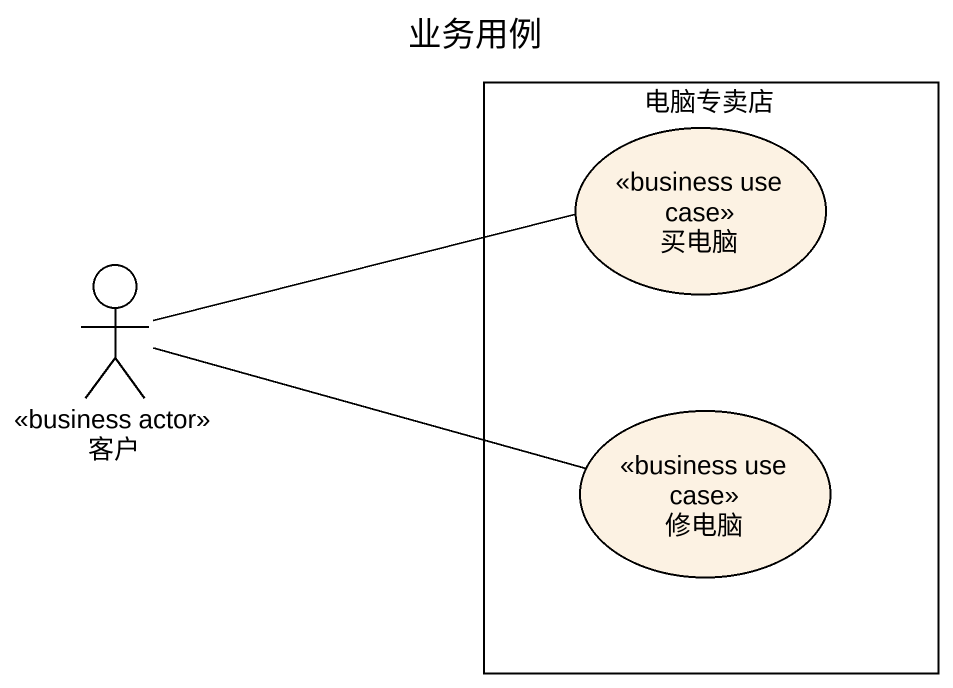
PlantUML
@startuml
title 业务用例
rectangle 电脑专卖店 {
  usecase 买电脑 <<business use case>>
  usecase 修电脑 <<business use case>>
}
actor 客户 <<business actor>>
客户 -right- 买电脑
客户 -right- 修电脑
@enduml
